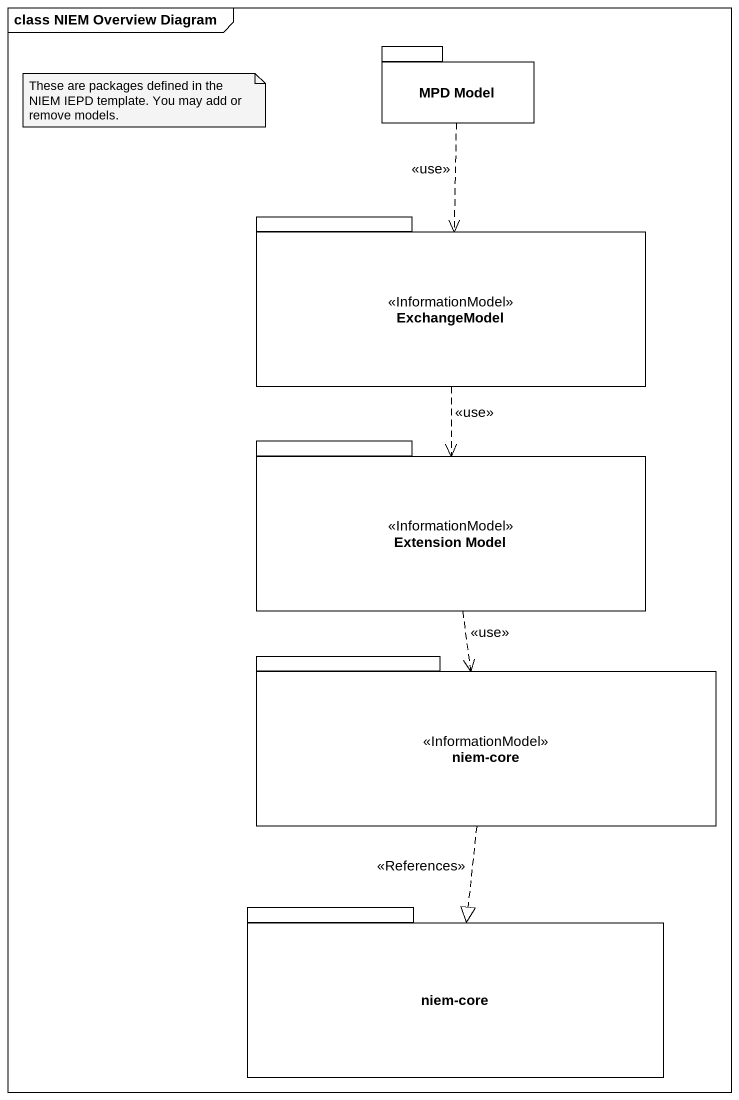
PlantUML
@startuml
mainframe class NIEM Overview Diagram
package "MPD Model" as MPD_Model {
}
package ExchangeModel <<InformationModel>> {
}
package "Extension Model" as Extension_Model <<InformationModel>> {
}
package "niem-core" as niem_core <<InformationModel>> {
}
package "niem-core" as niem_core_2 {
}
MPD_Model ..> ExchangeModel : <<use>>
ExchangeModel ..> Extension_Model : <<use>>
Extension_Model ..> niem_core : <<use>>
niem_core ..|> niem_core_2 : <<References>>
note as N1
  These are packages defined in the NIEM IEPD template. You may add or remove models.
end note
@enduml
